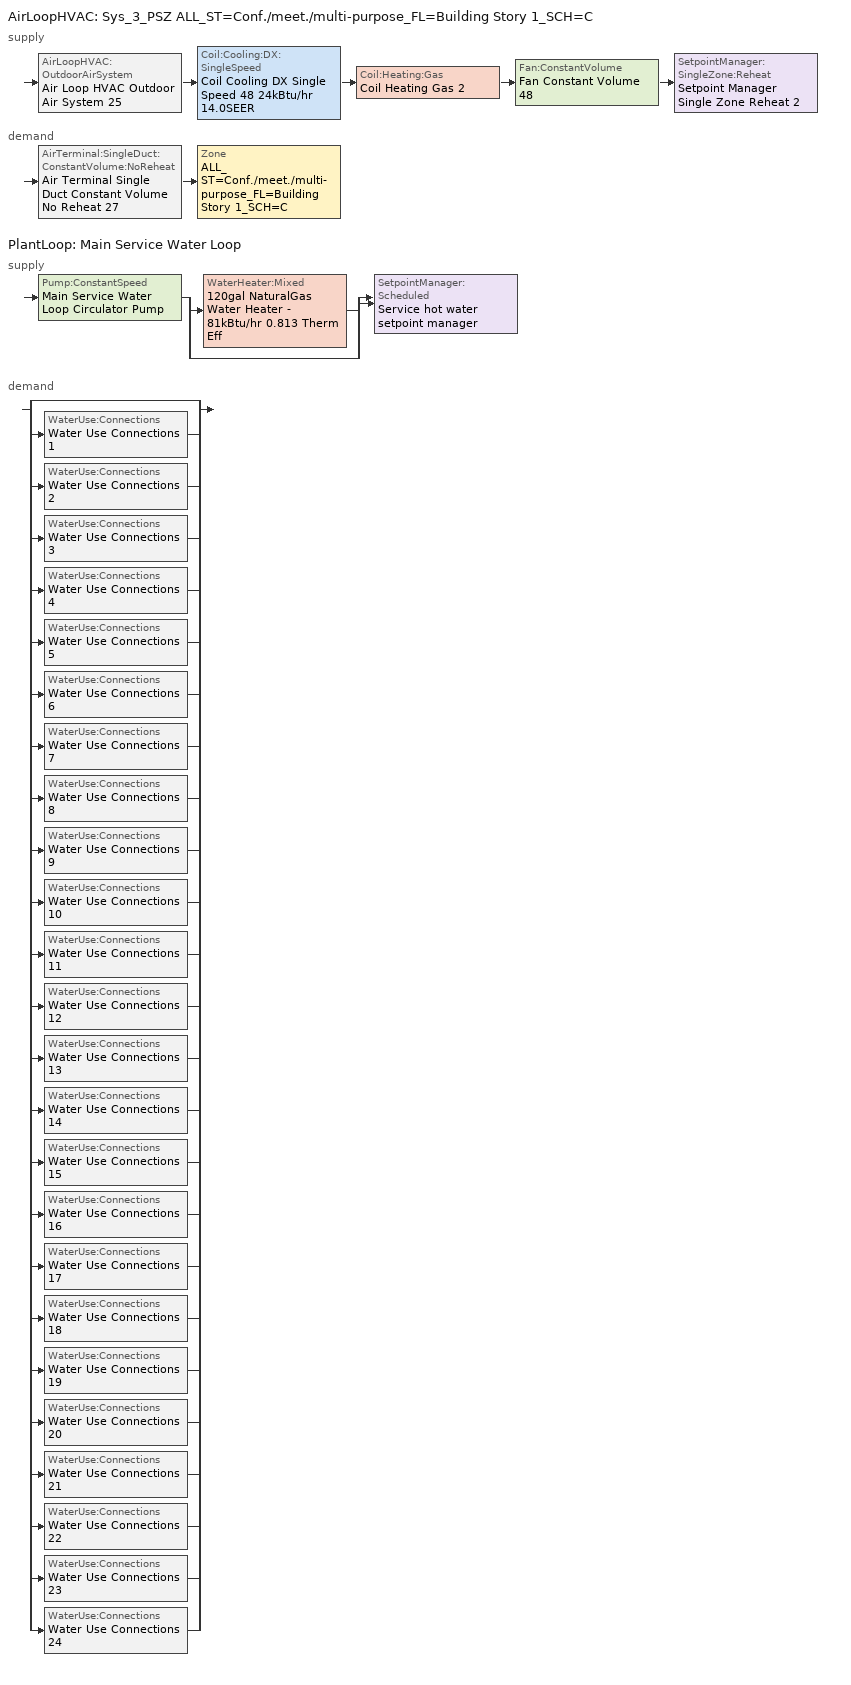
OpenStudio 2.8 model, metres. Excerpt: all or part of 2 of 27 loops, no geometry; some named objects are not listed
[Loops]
AirLoopHVAC 'Sys_3_PSZ ALL_ST=Conf./meet./multi-purpose_FL=Building Story 1_SCH=C'
 supply: AirLoopHVAC:OutdoorAirSystem 'Air Loop HVAC Outdoor Air System 25' > Coil:Cooling:DX:SingleSpeed 'Coil Cooling DX Single Speed 48 24kBtu/hr 14.0SEER' > Coil:Heating:Gas 'Coil Heating Gas 2' > Fan:ConstantVolume 'Fan Constant Volume 48' > SetpointManager:SingleZone:Reheat 'Setpoint Manager Single Zone Reheat 2'
 demand: AirTerminal:SingleDuct:ConstantVolume:NoReheat 'Air Terminal Single Duct Constant Volume No Reheat 27' > Zone 'ALL_ST=Conf./meet./multi-purpose_FL=Building Story 1_SCH=C'
PlantLoop 'Main Service Water Loop'
 supply: Pump:ConstantSpeed 'Main Service Water Loop Circulator Pump' > split
  | WaterHeater:Mixed '120gal NaturalGas Water Heater - 81kBtu/hr 0.813 Therm Eff'
  | bypass
  join > SetpointManager:Scheduled 'Service hot water setpoint manager'
 demand: split
  | bypass
  | WaterUse:Connections 'Water Use Connections 1'
  | WaterUse:Connections 'Water Use Connections 2'
  | WaterUse:Connections 'Water Use Connections 3'
  | WaterUse:Connections 'Water Use Connections 4'
  | WaterUse:Connections 'Water Use Connections 5'
  | WaterUse:Connections 'Water Use Connections 6'
  | WaterUse:Connections 'Water Use Connections 7'
  | WaterUse:Connections 'Water Use Connections 8'
  | WaterUse:Connections 'Water Use Connections 9'
  | WaterUse:Connections 'Water Use Connections 10'
  | WaterUse:Connections 'Water Use Connections 11'
  | WaterUse:Connections 'Water Use Connections 12'
  | WaterUse:Connections 'Water Use Connections 13'
  | WaterUse:Connections 'Water Use Connections 14'
  | WaterUse:Connections 'Water Use Connections 15'
  | WaterUse:Connections 'Water Use Connections 16'
  | WaterUse:Connections 'Water Use Connections 17'
  | WaterUse:Connections 'Water Use Connections 18'
  | WaterUse:Connections 'Water Use Connections 19'
  | WaterUse:Connections 'Water Use Connections 20'
  | WaterUse:Connections 'Water Use Connections 21'
  | WaterUse:Connections 'Water Use Connections 22'
  | WaterUse:Connections 'Water Use Connections 23'
  | WaterUse:Connections 'Water Use Connections 24'
[Sizing:Zone]
ALL_ST=Conf./meet./multi-purpose_FL=Building Story 1_SCH=C: Zone Cooling Design Supply Air Temperature Input Method=SupplyAirTemperature; Zone Cooling Design Supply Air Temperature {C}=13; Zone Cooling Design Supply Air Temperature Difference {deltaC}=11.11; Zone Heating Design Supply Air Temperature Input Method=SupplyAirTemperature; Zone Heating Design Supply Air Temperature {C}=43; Zone Heating Design Supply Air Temperature Difference {deltaC}=11.11; Zone Cooling Design Supply Air Humidity Ratio {kg-H2O/kg-air}=0.0085; Zone Heating Design Supply Air Humidity Ratio {kg-H2O/kg-air}=0.008; Zone Heating Sizing Factor=1.3; Zone Cooling Sizing Factor=1.1; Cooling Design Air Flow Method=DesignDay; Heating Design Air Flow Method=DesignDay; Account for Dedicated Outdoor Air System=No; Dedicated Outdoor Air System Control Strategy=NeutralSupplyAir; Dedicated Outdoor Air Low Setpoint Temperature for Design {C}=autosize; Dedicated Outdoor Air High Setpoint Temperature for Design {C}=autosize
[Zone equipment]
ALL_ST=Conf./meet./multi-purpose_FL=Building Story 1_SCH=C: Air Terminal Single Duct Constant Volume No Reheat 27, Zone HVAC Baseboard Convective Water 27
[PlantLoop]
Main Service Water Loop: Glycol Concentration=0; Maximum Loop Temperature {C}=60; Minimum Loop Temperature {C}=10; Plant Loop Volume {m3}=Autocalculate; Load Distribution Scheme=Optimal
[Sizing:Plant]
Main Service Water Loop: Loop Type=Heating; Design Loop Exit Temperature {C}=60; Loop Design Temperature Difference {deltaC}=5; Sizing Option=NonCoincident; Zone Timesteps in Averaging Window=1; Coincident Sizing Factor Mode=None
[AirLoopHVAC]
Sys_3_PSZ ALL_ST=Conf./meet./multi-purpose_FL=Building Story 1_SCH=C: Availability Schedule=Sys_3_PSZ ALL_ST=Conf./meet./multi-purpose_FL=Building Story 1_SCH=C Occ Sch; Design Supply Air Flow Rate {m3/s}=AutoSize
[Sizing:System]
Sys_3_PSZ ALL_ST=Conf./meet./multi-purpose_FL=Building Story 1_SCH=C: Type of Load to Size On=Sensible; Design Outdoor Air Flow Rate {m3/s}=Autosize; Central Heating Maximum System Air Flow Ratio=1; Preheat Design Temperature {C}=7; Preheat Design Humidity Ratio {kg-H2O/kg-Air}=0.008; Precool Design Temperature {C}=13; Precool Design Humidity Ratio {kg-H2O/kg-Air}=0.008; Central Cooling Design Supply Air Temperature {C}=13; Central Heating Design Supply Air Temperature {C}=43; Sizing Option=NonCoincident; 100% Outdoor Air in Cooling=No; 100% Outdoor Air in Heating=No; Central Cooling Design Supply Air Humidity Ratio {kg-H2O/kg-Air}=0.0085; Central Heating Design Supply Air Humidity Ratio {kg-H2O/kg-Air}=0.008; Cooling Design Air Flow Method=DesignDay; Cooling Design Air Flow Rate {m3/s}=0; Heating Design Air Flow Method=DesignDay; Heating Design Air Flow Rate {m3/s}=0; System Outdoor Air Method=ZoneSum; Zone Maximum Outdoor Air Fraction=1; Cooling Supply Air Flow Rate Per Floor Area {m3/s-m2}=0.00996765; Cooling Fraction of Autosized Cooling Supply Air Flow Rate=1; Cooling Supply Air Flow Rate Per Unit Cooling Capacity {m3/s-W}=3.94755e-05; Heating Supply Air Flow Rate Per Floor Area {m3/s-m2}=0.00996765; Heating Fraction of Autosized Heating Supply Air Flow Rate=1; Heating Fraction of Autosized Cooling Supply Air Flow Rate=1; Heating Supply Air Flow Rate Per Unit Heating Capacity {m3/s-W}=3.15882e-05; Cooling Design Capacity Method=CoolingDesignCapacity; Cooling Design Capacity {W}=autosize; Cooling Design Capacity Per Floor Area {W/m2}=234.7; Fraction of Autosized Cooling Design Capacity=1; Heating Design Capacity Method=HeatingDesignCapacity; Heating Design Capacity {W}=autosize; Heating Design Capacity Per Floor Area {W/m2}=157; Fraction of Autosized Heating Design Capacity=1; Central Cooling Capacity Control Method=OnOff
[Fan:ConstantVolume]
Fan Constant Volume 48: Availability Schedule=Always On Discrete; Fan Total Efficiency=0.39975; Pressure Rise {Pa}=640; Maximum Flow Rate {m3/s}=AutoSize; Motor Efficiency=0.615
[Coil:Cooling:DX:SingleSpeed]
Coil Cooling DX Single Speed 48 24kBtu/hr 14.0SEER: Availability Schedule=Always On Discrete; Rated Total Cooling Capacity {W}=autosize; Rated Sensible Heat Ratio=autosize; Rated COP {W/W}=4.11713; Rated Air Flow Rate {m3/s}=autosize; Rated Evaporator Fan Power Per Volume Flow Rate {W/(m3/s)}=773.3; Total Cooling Capacity Function of Temperature Curve=DXCOOL-NECB2011-REF-CAPFT; Total Cooling Capacity Function of Flow Fraction Curve=DXCOOL-NECB2011-REF-CAPFFLOW; Energy Input Ratio Function of Temperature Curve=DXCOOL-NECB2011-REF-COOLEIRFT; Energy Input Ratio Function of Flow Fraction Curve=DXCOOL-NECB2011-REF-COOLEIRFFLOW; Part Load Fraction Correlation Curve=DXCOOL-NECB2011-REF-COOLPLFFPLR; Condenser Type=AirCooled; Evaporative Condenser Effectiveness=0; Evaporative Condenser Air Flow Rate {m3/s}=Autosize; Evaporative Condenser Pump Rated Power Consumption {W}=Autosize; Crankcase Heater Capacity {W}=0; Maximum Outdoor Dry-Bulb Temperature for Crankcase Heater Operation {C}=0; Basin Heater Capacity {W/K}=0; Basin Heater Setpoint Temperature {C}=10
[Controller:OutdoorAir]
Controller Outdoor Air 25: Minimum Outdoor Air Flow Rate {m3/s}=autosize; Maximum Outdoor Air Flow Rate {m3/s}=Autosize; Economizer Control Type=NoEconomizer; Economizer Control Action Type=ModulateFlow; Economizer Maximum Limit Dry-Bulb Temperature {C}=28; Economizer Maximum Limit Enthalpy {J/kg}=64000; Economizer Minimum Limit Dry-Bulb Temperature {C}=-100; Lockout Type=NoLockout; Minimum Limit Type=FixedMinimum; Minimum Outdoor Air Schedule=Sys_3_PSZ ALL_ST=Conf./meet./multi-purpose_FL=Building Story 1_SCH=C Occ Sch; Controller Mechanical Ventilation=Controller Mechanical Ventilation 25; High Humidity Control=No; Heat Recovery Bypass Control Type=BypassWhenWithinEconomizerLimits
[Controller:MechanicalVentilation]
Controller Mechanical Ventilation 25: Availability Schedule=Always On Discrete; System Outdoor Air Method=ZoneSum
[AirLoopHVAC:OutdoorAirSystem]
Air Loop HVAC Outdoor Air System 25: Controller=Controller Outdoor Air 25
[SetpointManager:Scheduled]
Service hot water setpoint manager: Control Variable=Temperature; Schedule=Service Water Loop Temp - 140F
[AirTerminal:SingleDuct:ConstantVolume:NoReheat]
Air Terminal Single Duct Constant Volume No Reheat 27: Availability Schedule=Always On Discrete; Maximum Air Flow Rate {m3/s}=AutoSize
[Coil:Heating:Gas]
Coil Heating Gas 2: Availability Schedule=Always On Discrete; Gas Burner Efficiency=0.924; Nominal Capacity {W}=AutoSize; Parasitic Electric Load {W}=0; Part Load Fraction Correlation Curve=FURNACE-EFFPLR-NECB2011; Parasitic Gas Load {W}=0
[SetpointManager:SingleZone:Reheat]
Setpoint Manager Single Zone Reheat 2: Minimum Supply Air Temperature {C}=13; Maximum Supply Air Temperature {C}=43; Control Zone=ALL_ST=Conf./meet./multi-purpose_FL=Building Story 1_SCH=C
[Pump:ConstantSpeed]
Main Service Water Loop Circulator Pump: Rated Flow Rate {m3/s}=autosize; Rated Pump Head {Pa}=96709.6; Rated Power Consumption {W}=autosize; Motor Efficiency=0.7; Fraction of Motor Inefficiencies to Fluid Stream=0; Pump Control Type=Intermittent; Design Power Sizing Method=PowerPerFlowPerPressure; Design Electric Power per Unit Flow Rate {W/(m3/s)}=348701.1; Design Shaft Power per Unit Flow Rate per Unit Head {W-s/m3-Pa}=1.28205
[WaterHeater:Mixed]
120gal NaturalGas Water Heater - 81kBtu/hr 0.813 Therm Eff: Tank Volume {m3}=0.453164; Setpoint Temperature Schedule=Service Water Loop Temp - 140F; Deadband Temperature Difference {deltaC}=2; Maximum Temperature Limit {C}=60; Heater Control Type=Cycle; Heater Maximum Capacity {W}=23677.8; Heater Fuel Type=NaturalGas; Heater Thermal Efficiency=0.812918; Part Load Factor Curve=SWH-EFFFPLR-NECB2011; Off Cycle Parasitic Fuel Consumption Rate {W}=57.1552; Off Cycle Parasitic Fuel Type=NaturalGas; Off Cycle Parasitic Heat Fraction to Tank=0.8; On Cycle Parasitic Fuel Consumption Rate {W}=57.1552; On Cycle Parasitic Fuel Type=NaturalGas; On Cycle Parasitic Heat Fraction to Tank=0; Ambient Temperature Indicator=Schedule; Ambient Temperature Schedule=Water Heater Ambient Temp Schedule - 70f; Off Cycle Loss Coefficient to Ambient Temperature {W/K}=7.86492; On Cycle Loss Coefficient to Ambient Temperature {W/K}=7.86492; Use Side Effectiveness=1; Source Side Effectiveness=1; Use Side Design Flow Rate {m3/s}=autosize; Source Side Design Flow Rate {m3/s}=autosize; Indirect Water Heating Recovery Time {hr}=1.5; Source Side Flow Control Mode=IndirectHeatPrimarySetpoint
[WaterUse:Connections]
Name | Water Use Equipment Name 1
Water Use Connections 1 | G n1 apartment Service Water Use 0.06gal/min
Water Use Connections 2 | G n2 apartment Service Water Use 0.06gal/min
Water Use Connections 3 | G ne apartment Service Water Use 0.06gal/min
Water Use Connections 4 | G nw apartment Service Water Use 0.06gal/min
Water Use Connections 5 | G s1 apartment Service Water Use 0.06gal/min
Water Use Connections 6 | G s2 apartment Service Water Use 0.06gal/min
Water Use Connections 7 | G sw apartment Service Water Use 0.06gal/min
Water Use Connections 8 | M n1 apartment Service Water Use 0.06gal/min
Water Use Connections 9 | M n2 apartment Service Water Use 0.06gal/min
Water Use Connections 10 | M ne apartment Service Water Use 0.06gal/min
Water Use Connections 11 | M nw apartment Service Water Use 0.06gal/min
Water Use Connections 12 | M s1 apartment Service Water Use 0.06gal/min
Water Use Connections 13 | M s2 apartment Service Water Use 0.06gal/min
Water Use Connections 14 | M se apartment Service Water Use 0.06gal/min
Water Use Connections 15 | M sw apartment Service Water Use 0.06gal/min
Water Use Connections 16 | Office Service Water Use 0.07gal/min
Water Use Connections 17 | T n1 apartment Service Water Use 0.06gal/min
Water Use Connections 18 | T n2 apartment Service Water Use 0.06gal/min
Water Use Connections 19 | T ne apartment Service Water Use 0.06gal/min
Water Use Connections 20 | T nw apartment Service Water Use 0.06gal/min
Water Use Connections 21 | T s1 apartment Service Water Use 0.06gal/min
Water Use Connections 22 | T s2 apartment Service Water Use 0.06gal/min
Water Use Connections 23 | T se apartment Service Water Use 0.06gal/min
Water Use Connections 24 | T sw apartment Service Water Use 0.06gal/min
[WaterUse:Equipment:Definition]
Name | Peak Flow Rate {m3/s} | Target Temperature Schedule | Sensible Fraction Schedule | Latent Fraction Schedule
G n1 apartment Service Water Use Def 0.06gal/min | 3.95701e-06 | Schedule Ruleset 5 | Schedule Ruleset 3 | Schedule Ruleset 4
G n2 apartment Service Water Use Def 0.06gal/min | 3.95701e-06 | Schedule Ruleset 8 | Schedule Ruleset 6 | Schedule Ruleset 7
G ne apartment Service Water Use Def 0.06gal/min | 3.95701e-06 | Schedule Ruleset 11 | Schedule Ruleset 9 | Schedule Ruleset 10
G nw apartment Service Water Use Def 0.06gal/min | 3.95701e-06 | Schedule Ruleset 14 | Schedule Ruleset 12 | Schedule Ruleset 13
G s1 apartment Service Water Use Def 0.06gal/min | 3.95701e-06 | Schedule Ruleset 17 | Schedule Ruleset 15 | Schedule Ruleset 16
G s2 apartment Service Water Use Def 0.06gal/min | 3.95701e-06 | Schedule Ruleset 20 | Schedule Ruleset 18 | Schedule Ruleset 19
G sw apartment Service Water Use Def 0.06gal/min | 3.95701e-06 | Schedule Ruleset 23 | Schedule Ruleset 21 | Schedule Ruleset 22
M n1 apartment Service Water Use Def 0.06gal/min | 3.95701e-06 | Schedule Ruleset 26 | Schedule Ruleset 24 | Schedule Ruleset 25
M n2 apartment Service Water Use Def 0.06gal/min | 3.95701e-06 | Schedule Ruleset 29 | Schedule Ruleset 27 | Schedule Ruleset 28
M ne apartment Service Water Use Def 0.06gal/min | 3.95701e-06 | Schedule Ruleset 32 | Schedule Ruleset 30 | Schedule Ruleset 31
M nw apartment Service Water Use Def 0.06gal/min | 3.95701e-06 | Schedule Ruleset 35 | Schedule Ruleset 33 | Schedule Ruleset 34
M s1 apartment Service Water Use Def 0.06gal/min | 3.95701e-06 | Schedule Ruleset 38 | Schedule Ruleset 36 | Schedule Ruleset 37
M s2 apartment Service Water Use Def 0.06gal/min | 3.95701e-06 | Schedule Ruleset 41 | Schedule Ruleset 39 | Schedule Ruleset 40
M se apartment Service Water Use Def 0.06gal/min | 3.95701e-06 | Schedule Ruleset 44 | Schedule Ruleset 42 | Schedule Ruleset 43
M sw apartment Service Water Use Def 0.06gal/min | 3.95701e-06 | Schedule Ruleset 47 | Schedule Ruleset 45 | Schedule Ruleset 46
Office Service Water Use Def 0.07gal/min | 4.28177e-06 | Schedule Ruleset 50 | Schedule Ruleset 48 | Schedule Ruleset 49
T n1 apartment Service Water Use Def 0.06gal/min | 3.95701e-06 | Schedule Ruleset 53 | Schedule Ruleset 51 | Schedule Ruleset 52
T n2 apartment Service Water Use Def 0.06gal/min | 3.95701e-06 | Schedule Ruleset 56 | Schedule Ruleset 54 | Schedule Ruleset 55
T ne apartment Service Water Use Def 0.06gal/min | 3.95701e-06 | Schedule Ruleset 59 | Schedule Ruleset 57 | Schedule Ruleset 58
T nw apartment Service Water Use Def 0.06gal/min | 3.95701e-06 | Schedule Ruleset 62 | Schedule Ruleset 60 | Schedule Ruleset 61
T s1 apartment Service Water Use Def 0.06gal/min | 3.95701e-06 | Schedule Ruleset 65 | Schedule Ruleset 63 | Schedule Ruleset 64
T s2 apartment Service Water Use Def 0.06gal/min | 3.95701e-06 | Schedule Ruleset 68 | Schedule Ruleset 66 | Schedule Ruleset 67
T se apartment Service Water Use Def 0.06gal/min | 3.95701e-06 | Schedule Ruleset 71 | Schedule Ruleset 69 | Schedule Ruleset 70
T sw apartment Service Water Use Def 0.06gal/min | 3.95701e-06 | Schedule Ruleset 74 | Schedule Ruleset 72 | Schedule Ruleset 73
[WaterUse:Equipment]
Name | Water Use Equipment Definition | Space | Flow Rate Fraction Schedule
G n1 apartment Service Water Use 0.06gal/min | G n1 apartment Service Water Use Def 0.06gal/min | G N1 Apartment | NECB-G-Service Water Heating
G n2 apartment Service Water Use 0.06gal/min | G n2 apartment Service Water Use Def 0.06gal/min | G N2 Apartment | NECB-G-Service Water Heating
G ne apartment Service Water Use 0.06gal/min | G ne apartment Service Water Use Def 0.06gal/min | G NE Apartment | NECB-G-Service Water Heating
G nw apartment Service Water Use 0.06gal/min | G nw apartment Service Water Use Def 0.06gal/min | G NW Apartment | NECB-G-Service Water Heating
G s1 apartment Service Water Use 0.06gal/min | G s1 apartment Service Water Use Def 0.06gal/min | G S1 Apartment | NECB-G-Service Water Heating
G s2 apartment Service Water Use 0.06gal/min | G s2 apartment Service Water Use Def 0.06gal/min | G S2 Apartment | NECB-G-Service Water Heating
G sw apartment Service Water Use 0.06gal/min | G sw apartment Service Water Use Def 0.06gal/min | G SW Apartment | NECB-G-Service Water Heating
M n1 apartment Service Water Use 0.06gal/min | M n1 apartment Service Water Use Def 0.06gal/min | M N1 Apartment | NECB-G-Service Water Heating
M n2 apartment Service Water Use 0.06gal/min | M n2 apartment Service Water Use Def 0.06gal/min | M N2 Apartment | NECB-G-Service Water Heating
M ne apartment Service Water Use 0.06gal/min | M ne apartment Service Water Use Def 0.06gal/min | M NE Apartment | NECB-G-Service Water Heating
M nw apartment Service Water Use 0.06gal/min | M nw apartment Service Water Use Def 0.06gal/min | M NW Apartment | NECB-G-Service Water Heating
M s1 apartment Service Water Use 0.06gal/min | M s1 apartment Service Water Use Def 0.06gal/min | M S1 Apartment | NECB-G-Service Water Heating
M s2 apartment Service Water Use 0.06gal/min | M s2 apartment Service Water Use Def 0.06gal/min | M S2 Apartment | NECB-G-Service Water Heating
M se apartment Service Water Use 0.06gal/min | M se apartment Service Water Use Def 0.06gal/min | M SE Apartment | NECB-G-Service Water Heating
M sw apartment Service Water Use 0.06gal/min | M sw apartment Service Water Use Def 0.06gal/min | M SW Apartment | NECB-G-Service Water Heating
Office Service Water Use 0.07gal/min | Office Service Water Use Def 0.07gal/min | Office | NECB-C-Service Water Heating
T n1 apartment Service Water Use 0.06gal/min | T n1 apartment Service Water Use Def 0.06gal/min | T N1 Apartment | NECB-G-Service Water Heating
T n2 apartment Service Water Use 0.06gal/min | T n2 apartment Service Water Use Def 0.06gal/min | T N2 Apartment | NECB-G-Service Water Heating
T ne apartment Service Water Use 0.06gal/min | T ne apartment Service Water Use Def 0.06gal/min | T NE Apartment | NECB-G-Service Water Heating
T nw apartment Service Water Use 0.06gal/min | T nw apartment Service Water Use Def 0.06gal/min | T NW Apartment | NECB-G-Service Water Heating
T s1 apartment Service Water Use 0.06gal/min | T s1 apartment Service Water Use Def 0.06gal/min | T S1 Apartment | NECB-G-Service Water Heating
T s2 apartment Service Water Use 0.06gal/min | T s2 apartment Service Water Use Def 0.06gal/min | T S2 Apartment | NECB-G-Service Water Heating
T se apartment Service Water Use 0.06gal/min | T se apartment Service Water Use Def 0.06gal/min | T SE Apartment | NECB-G-Service Water Heating
T sw apartment Service Water Use 0.06gal/min | T sw apartment Service Water Use Def 0.06gal/min | T SW Apartment | NECB-G-Service Water Heating
[Schedule:Ruleset]
Service Water Loop Temp - 140F: Default Day Schedule=Service Water Loop Temp - 140F Default
Water Heater Ambient Temp Schedule - 70f: Default Day Schedule=Water Heater Ambient Temp Schedule - 70f Default
Schedule Ruleset 3: Default Day Schedule=Schedule Day 6
Schedule Ruleset 4: Default Day Schedule=Schedule Day 7
Schedule Ruleset 5: Default Day Schedule=Schedule Day 8
NECB-G-Service Water Heating: Default Day Schedule=NECB-G-Service Water Heating Default
Schedule Ruleset 6: Default Day Schedule=Schedule Day 9
Schedule Ruleset 7: Default Day Schedule=Schedule Day 10
Schedule Ruleset 8: Default Day Schedule=Schedule Day 11
Schedule Ruleset 9: Default Day Schedule=Schedule Day 12
Schedule Ruleset 10: Default Day Schedule=Schedule Day 13
Schedule Ruleset 11: Default Day Schedule=Schedule Day 14
Schedule Ruleset 12: Default Day Schedule=Schedule Day 15
Schedule Ruleset 13: Default Day Schedule=Schedule Day 16
Schedule Ruleset 14: Default Day Schedule=Schedule Day 17
Schedule Ruleset 15: Default Day Schedule=Schedule Day 18
Schedule Ruleset 16: Default Day Schedule=Schedule Day 19
Schedule Ruleset 17: Default Day Schedule=Schedule Day 20
Schedule Ruleset 18: Default Day Schedule=Schedule Day 21
Schedule Ruleset 19: Default Day Schedule=Schedule Day 22
Schedule Ruleset 20: Default Day Schedule=Schedule Day 23
Schedule Ruleset 21: Default Day Schedule=Schedule Day 24
Schedule Ruleset 22: Default Day Schedule=Schedule Day 25
Schedule Ruleset 23: Default Day Schedule=Schedule Day 26
Schedule Ruleset 24: Default Day Schedule=Schedule Day 27
Schedule Ruleset 25: Default Day Schedule=Schedule Day 28
Schedule Ruleset 26: Default Day Schedule=Schedule Day 29
Schedule Ruleset 27: Default Day Schedule=Schedule Day 30
Schedule Ruleset 28: Default Day Schedule=Schedule Day 31
Schedule Ruleset 29: Default Day Schedule=Schedule Day 32
Schedule Ruleset 30: Default Day Schedule=Schedule Day 33
Schedule Ruleset 31: Default Day Schedule=Schedule Day 34
Schedule Ruleset 32: Default Day Schedule=Schedule Day 35
Schedule Ruleset 33: Default Day Schedule=Schedule Day 36
Schedule Ruleset 34: Default Day Schedule=Schedule Day 37
Schedule Ruleset 35: Default Day Schedule=Schedule Day 38
Schedule Ruleset 36: Default Day Schedule=Schedule Day 39
Schedule Ruleset 37: Default Day Schedule=Schedule Day 40
Schedule Ruleset 38: Default Day Schedule=Schedule Day 41
Schedule Ruleset 39: Default Day Schedule=Schedule Day 42
Schedule Ruleset 40: Default Day Schedule=Schedule Day 43
Schedule Ruleset 41: Default Day Schedule=Schedule Day 44
Schedule Ruleset 42: Default Day Schedule=Schedule Day 45
Schedule Ruleset 43: Default Day Schedule=Schedule Day 46
Schedule Ruleset 44: Default Day Schedule=Schedule Day 47
Schedule Ruleset 45: Default Day Schedule=Schedule Day 48
Schedule Ruleset 46: Default Day Schedule=Schedule Day 49
Schedule Ruleset 47: Default Day Schedule=Schedule Day 50
Schedule Ruleset 48: Default Day Schedule=Schedule Day 51
Schedule Ruleset 49: Default Day Schedule=Schedule Day 52
Schedule Ruleset 50: Default Day Schedule=Schedule Day 53
NECB-C-Service Water Heating: Default Day Schedule=NECB-C-Service Water Heating Default
Schedule Ruleset 51: Default Day Schedule=Schedule Day 54
Schedule Ruleset 52: Default Day Schedule=Schedule Day 55
Schedule Ruleset 53: Default Day Schedule=Schedule Day 56
Schedule Ruleset 54: Default Day Schedule=Schedule Day 57
Schedule Ruleset 55: Default Day Schedule=Schedule Day 58
Schedule Ruleset 56: Default Day Schedule=Schedule Day 59
Schedule Ruleset 57: Default Day Schedule=Schedule Day 60
Schedule Ruleset 58: Default Day Schedule=Schedule Day 61
Schedule Ruleset 59: Default Day Schedule=Schedule Day 62
Schedule Ruleset 60: Default Day Schedule=Schedule Day 63
Schedule Ruleset 61: Default Day Schedule=Schedule Day 64
Schedule Ruleset 62: Default Day Schedule=Schedule Day 65
Schedule Ruleset 63: Default Day Schedule=Schedule Day 66
Schedule Ruleset 64: Default Day Schedule=Schedule Day 67
Schedule Ruleset 65: Default Day Schedule=Schedule Day 68
Schedule Ruleset 66: Default Day Schedule=Schedule Day 69
Schedule Ruleset 67: Default Day Schedule=Schedule Day 70
Schedule Ruleset 68: Default Day Schedule=Schedule Day 71
Schedule Ruleset 69: Default Day Schedule=Schedule Day 72
Schedule Ruleset 70: Default Day Schedule=Schedule Day 73
Schedule Ruleset 71: Default Day Schedule=Schedule Day 74
Schedule Ruleset 72: Default Day Schedule=Schedule Day 75
Schedule Ruleset 73: Default Day Schedule=Schedule Day 76
Schedule Ruleset 74: Default Day Schedule=Schedule Day 77
Sys_3_PSZ ALL_ST=Conf./meet./multi-purpose_FL=Building Story 1_SCH=C Occ Sch: Default Day Schedule=Sys_3_PSZ ALL_ST=Conf./meet./multi-purpose_FL=Building Story 1_SCH=C Occ Sch Default; Summer Design Day Schedule=Sys_3_PSZ ALL_ST=Conf./meet./multi-purpose_FL=Building Story 1_SCH=C Occ Sch Summer Design Day; Winter Design Day Schedule=Sys_3_PSZ ALL_ST=Conf./meet./multi-purpose_FL=Building Story 1_SCH=C Occ Sch Winter Design Day
[Schedule:Day]
Service Water Loop Temp - 140F Default; Schedule Day 8; Schedule Day 11; Schedule Day 14; Schedule Day 17; Schedule Day 20; Schedule Day 23; Schedule Day 26; Schedule Day 29; Schedule Day 32; Schedule Day 35; Schedule Day 38; Schedule Day 41; Schedule Day 44; Schedule Day 47; Schedule Day 50; Schedule Day 53; Schedule Day 56; Schedule Day 59; Schedule Day 62; Schedule Day 65; Schedule Day 68; Schedule Day 71; Schedule Day 74; Schedule Day 77: 24, 0, 60
Water Heater Ambient Temp Schedule - 70f Default: 24, 0, 21.1111
Schedule Day 6; Schedule Day 9; Schedule Day 12; Schedule Day 15; Schedule Day 18; Schedule Day 21; Schedule Day 24; Schedule Day 27; Schedule Day 30; Schedule Day 33; Schedule Day 36; Schedule Day 39; Schedule Day 42; Schedule Day 45; Schedule Day 48; Schedule Day 51; Schedule Day 54; Schedule Day 57; Schedule Day 60; Schedule Day 63; Schedule Day 66; Schedule Day 69; Schedule Day 72; Schedule Day 75: 24, 0, 0.2
Schedule Day 7; Schedule Day 10; Schedule Day 13; Schedule Day 16; Schedule Day 19; Schedule Day 22; Schedule Day 25; Schedule Day 28; Schedule Day 31; Schedule Day 34; Schedule Day 37; Schedule Day 40; Schedule Day 43; Schedule Day 46; Schedule Day 49; Schedule Day 52; Schedule Day 55; Schedule Day 58; Schedule Day 61; Schedule Day 64; Schedule Day 67; Schedule Day 70; Schedule Day 73; Schedule Day 76: 24, 0, 0.05
NECB-G-Service Water Heating Default; NECB-G-Service Water Heating Default|Wkdy Day: 1, 0, 0.1, 6, 0, 0.05, 7, 0, 0.2, 8, 0, 0.8, 9, 0, 0.7, 10, 0, 0.5, 11, 0, 0.4, 14, 0, 0.2, 15, 0, 0.3, 17, 0, 0.5, 19, 0, 0.7, 21, 0, 0.4, 23, 0, 0.2, 24, 0, 0.1
NECB-G-Service Water Heating Sat Day: 1, 0, 0.1, 7, 0, 0.05, 8, 0, 0.2, 11, 0, 0.5, 15, 0, 0.3, 16, 0, 0.7, 17, 0, 0.9, 19, 0, 0.7, 20, 0, 0.6, 21, 0, 0.5, 22, 0, 0.4, 23, 0, 0.3, 24, 0, 0.2
NECB-G-Service Water Heating Sun|Hol Day: 1, 0, 0.1, 8, 0, 0.05, 9, 0, 0.2, 11, 0, 0.3, 13, 0, 0.2, 14, 0, 0.3, 15, 0, 0.4, 16, 0, 0.5, 17, 0, 0.6, 18, 0, 0.7, 19, 0, 0.4, 20, 0, 0.3, 24, 0, 0.2
NECB-C-Service Water Heating Default; NECB-C-Service Water Heating Default|Wkdy Day: 8, 0, 0.05, 9, 0, 0.1, 10, 0, 0.2, 11, 0, 0.3, 12, 0, 0.4, 16, 0, 0.8, 17, 0, 0.6, 18, 0, 0.4, 19, 0, 0.3, 21, 0, 0.2, 24, 0, 0.05
NECB-C-Service Water Heating Sat Day: 8, 0, 0.05, 9, 0, 0.1, 10, 0, 0.2, 11, 0, 0.3, 12, 0, 0.5, 16, 0, 0.9, 17, 0, 0.7, 18, 0, 0.5, 19, 0, 0.3, 21, 0, 0.2, 24, 0, 0.05
NECB-C-Service Water Heating Sun|Hol Day: 10, 0, 0.05, 11, 0, 0.1, 12, 0, 0.2, 13, 0, 0.4, 15, 0, 0.8, 16, 0, 0.6, 17, 0, 0.4, 18, 0, 0.3, 19, 0, 0.2, 24, 0, 0.05
Sys_3_PSZ ALL_ST=Conf./meet./multi-purpose_FL=Building Story 1_SCH=C Occ Sch Default: 9, 0, 0, 21, 0, 1, 24, 0, 0
Sys_3_PSZ ALL_ST=Conf./meet./multi-purpose_FL=Building Story 1_SCH=C Occ Sch Winter Design Day; Sys_3_PSZ ALL_ST=Conf./meet./multi-purpose_FL=Building Story 1_SCH=C Occ Sch Summer Design Day: 24, 0, 1
Sys_3_PSZ ALL_ST=Conf./meet./multi-purpose_FL=Building Story 1_SCH=C Occ Sch Sunday: 11, 0, 0, 19, 0, 1, 24, 0, 0
[Schedule:Rule] Date Specification Type=DateRange; Start Month=1; Start Day=1; End Month=12; End Day=31
Name | Schedule Ruleset | Rule Order | Day Schedule | Apply Monday | Apply Tuesday | Apply Wednesday | Apply Thursday | Apply Friday | Apply Saturday | Apply Sunday
Schedule Rule 32 | NECB-G-Service Water Heating | 2 | NECB-G-Service Water Heating Default|Wkdy Day | Yes | Yes | Yes | Yes | Yes
Schedule Rule 33 | NECB-G-Service Water Heating | 1 | NECB-G-Service Water Heating Sat Day |  |  |  |  |  | Yes
Schedule Rule 34 | NECB-G-Service Water Heating | 0 | NECB-G-Service Water Heating Sun|Hol Day |  |  |  |  |  |  | Yes
Schedule Rule 35 | NECB-C-Service Water Heating | 2 | NECB-C-Service Water Heating Default|Wkdy Day | Yes | Yes | Yes | Yes | Yes
Schedule Rule 36 | NECB-C-Service Water Heating | 1 | NECB-C-Service Water Heating Sat Day |  |  |  |  |  | Yes
Schedule Rule 37 | NECB-C-Service Water Heating | 0 | NECB-C-Service Water Heating Sun|Hol Day |  |  |  |  |  |  | Yes
Sys_3_PSZ ALL_ST=Conf./meet./multi-purpose_FL=Building Story 1_SCH=C Occ Sch Sunday Rule | Sys_3_PSZ ALL_ST=Conf./meet./multi-purpose_FL=Building Story 1_SCH=C Occ Sch | 0 | Sys_3_PSZ ALL_ST=Conf./meet./multi-purpose_FL=Building Story 1_SCH=C Occ Sch Sunday |  |  |  |  |  |  | Yes
[Schedule:Constant]
Always On Discrete: Value=1
[Curve:Biquadratic] Minimum Value of x=13; Maximum Value of x=24; Minimum Value of y=24; Maximum Value of y=46
Name | Coefficient1 Constant | Coefficient2 x | Coefficient3 x**2 | Coefficient4 y | Coefficient5 y**2 | Coefficient6 x*y
DXCOOL-NECB2011-REF-CAPFT | 0.867905 | 0.0142459 | 0.00055436 | -0.0075575 | 3.3e-05 | -0.0001918
DXCOOL-NECB2011-REF-COOLEIRFT | 0.116936 | 0.0284933 | -0.0004112 | 0.0214108 | 0.00016103 | -0.0006791
[Curve:Quadratic] Coefficient1 Constant=1; Coefficient2 x=0; Coefficient3 x**2=0; Minimum Value of x=0; Maximum Value of x=1
DXCOOL-NECB2011-REF-CAPFFLOW; DXCOOL-NECB2011-REF-COOLEIRFFLOW
[Curve:Cubic] Maximum Value of x=1
Name | Coefficient1 Constant | Coefficient2 x | Coefficient3 x**2 | Coefficient4 x**3 | Minimum Value of x
DXCOOL-NECB2011-REF-COOLPLFFPLR | 0.0277 | 4.9151 | -8.184 | 4.2702 | 0.7
SWH-EFFFPLR-NECB2011 | 0.7576 | 1.0071 | -1.4443 | 0.6844 | 0
FURNACE-EFFPLR-NECB2011 | 0.7277 | 1.0667 | -1.5174 | 0.7282 | 0
